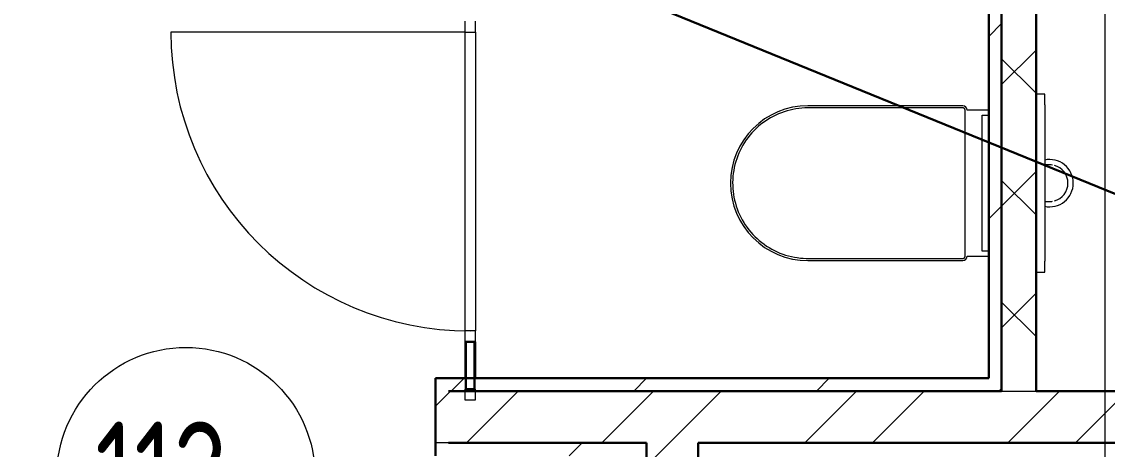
# Model space of a CAD drawing. Header units: millimetres. Extents: x -325553 to 627452, y -28539 to 738858.
# Drawn here: x -51775 to -49253, y 623302 to 624296 of the extents above; entities that cross this region are included whole.
import ezdxf

# ---------------------------------------------------------------- set-up
doc = ezdxf.new("R2010")
doc.units = ezdxf.units.MM
doc.linetypes.add('ADSK_Линия сетки', pattern=[25, 20, -2.5, 0, -2.5])
for name, color, linetype, lineweight in [('RC-Линии_связи-Адресные', 5, 'Continuous', 30), ('Витраж', 7, 'Continuous', 9), ('Двери', 252, 'Continuous', 9), ('Марки помещений', 252, 'Continuous', 20), ('Оси', 252, 'Continuous', 9), ('Сантехника', 252, 'Continuous', 9), ('Стены наружные', 7, 'Continuous', 18), ('Стены разрез', 7, 'Continuous', 30), ('Стены штриховка', 7, 'Continuous', 9)]:
    doc.layers.add(name, color=color, linetype=linetype, lineweight=lineweight)
doc.styles.add('GOST Common_3', font='', dxfattribs={"height": 3.5})
doc.styles.get('GOST Common_3').set_extended_font_data('GOST 2.304 type A')

# ---------------------------------------------------------------- blocks, each defined once
blk = doc.blocks.new('1 этаж')
at = {"layer": 'Витраж', "color": 251, "lineweight": 18, "true_color": 0x636466, "extrusion": (0, 0, -1)}
for p, q in [((-49943.3, -8413.7), (-49943.3, -8438.7)), ((-49918.3, -8438.7), (-49918.3, -8413.7)), ((-49943.3, -8438.7), (-49918.3, -8438.7)), ((-49918.3, -9133.7), (-49943.3, -9133.7)), ((-49943.3, -9133.7), (-49943.3, -9158.7)), ((-49918.3, -9158.7), (-49918.3, -9133.7)), ((-49943.3, -9158.7), (-49918.3, -9158.7))]:
    blk.add_line(p, q, dxfattribs=at)
at = {"layer": 'Витраж', "color": 251, "true_color": 0x636466}
for p, q in [((-49943.3, -8438.7), (-49943.3, -9133.7)), ((-49918.3, -8438.7), (-49918.3, -9133.7)), ((-49943.3, -9158.7), (-49943.3, -9243.7)), ((-49918.3, -9158.7), (-49918.3, -9243.7))]:
    blk.add_line(p, q, dxfattribs=at)
at = {"layer": 'Витраж', "color": 251, "lineweight": 18, "true_color": 0x636466}
for p, q in [((-49918.3, -9268.7), (-49943.3, -9268.7)), ((-49943.3, -9268.7), (-49943.3, -9293.7)), ((-49918.3, -9293.7), (-49918.3, -9268.7)), ((-49943.3, -9293.7), (-49918.3, -9293.7))]:
    blk.add_line(p, q, dxfattribs=at)
at = {"layer": 'Двери', "color": 251, "true_color": 0x636466}
blk.add_line((-49943.3, -8438.7), (-50625.8, -8438.7), dxfattribs=at)
blk.add_arc((-49930.8, -8438.7), 695, 180, 270, dxfattribs=at)
at = {"layer": 'Марки помещений', "color": 251, "true_color": 0x636466}
blk.add_circle((-50590.8, -9471.8), 300, dxfattribs=at)
at = {"layer": 'Оси', "color": 251, "linetype": 'ADSK_Линия сетки', "ltscale": 100, "true_color": 0x636466}
blk.add_line((-48455.8, -2643.7), (-48455.8, -33769.9), dxfattribs=at)
at = {"layer": 'Сантехника', "color": 251, "lineweight": 9, "true_color": 0x636466}
for p, q in [((-48595.8, -8583.2), (-48615.8, -8583.2)), ((-48595.8, -8608.2), (-48595.8, -8583.2)), ((-48595.8, -8608.2), (-48595.8, -8971.7)), ((-48595.8, -8996.7), (-48595.8, -8971.7)), ((-48615.8, -8996.7), (-48595.8, -8996.7))]:
    blk.add_line(p, q, dxfattribs=at)
at = {"layer": 'Сантехника', "color": 251, "true_color": 0x636466}
for p, q in [((-48785.8, -8610), (-49145.8, -8610)), ((-48785.8, -8615), (-49145.8, -8615)), ((-48780.8, -8960), (-48780.8, -8620)), ((-48725.8, -8620), (-48775.8, -8620)), ((-48740.8, -8948.2), (-48740.8, -8631.8)), ((-48740.8, -8631.8), (-48725.8, -8631.8)), ((-48725.8, -8948.2), (-48740.8, -8948.2)), ((-49145.8, -8965), (-48785.8, -8965)), ((-49145.8, -8970), (-48785.8, -8970)), ((-48775.8, -8960), (-48725.8, -8960))]:
    blk.add_line(p, q, dxfattribs=at)
at = {"layer": 'Сантехника', "color": 251, "true_color": 0x636466, "flags": 128}
for points in [[(-49145.8, -8615), (-49152.8, -8615.1), (-49159.8, -8615.5), (-49166.8, -8616.2), (-49173.7, -8617.2), (-49180.6, -8618.5), (-49187.4, -8620), (-49194.2, -8621.8), (-49200.9, -8623.9), (-49207.4, -8626.2), (-49213.9, -8628.8), (-49220.3, -8631.6), (-49226.6, -8634.8), (-49232.8, -8638.1), (-49238.8, -8641.7), (-49244.6, -8645.5), (-49250.3, -8649.6), (-49255.8, -8653.9), (-49261.2, -8658.4), (-49266.4, -8663.1), (-49271.3, -8668.1), (-49276.1, -8673.2), (-49280.7, -8678.5), (-49285, -8684), (-49289.2, -8689.6), (-49293.1, -8695.4), (-49296.7, -8701.4), (-49300.1, -8707.5), (-49303.3, -8713.7), (-49306.2, -8720.1), (-49308.9, -8726.6), (-49311.3, -8733.1), (-49313.5, -8739.8), (-49315.3, -8746.6), (-49316.9, -8753.4), (-49318.3, -8760.2), (-49319.3, -8767.2), (-49320.1, -8774.1), (-49320.6, -8781.1), (-49320.8, -8788.1), (-49320.7, -8795.1), (-49320.4, -8802.1), (-49319.8, -8809.1), (-49318.9, -8816), (-49317.7, -8822.9), (-49316.2, -8829.7), (-49314.5, -8836.5), (-49312.5, -8843.2), (-49310.2, -8849.9), (-49307.7, -8856.4), (-49304.9, -8862.8), (-49301.9, -8869.1), (-49298.6, -8875.3), (-49295.1, -8881.3), (-49291.3, -8887.2), (-49287.3, -8893), (-49283.1, -8898.5), (-49278.6, -8903.9), (-49273.9, -8909.2), (-49269.1, -8914.2), (-49264, -8919), (-49258.8, -8923.6), (-49253.3, -8928.1), (-49247.7, -8932.2), (-49241.9, -8936.2), (-49236, -8939.9), (-49229.9, -8943.4), (-49223.7, -8946.7), (-49217.4, -8949.7), (-49211, -8952.4), (-49204.4, -8954.9), (-49197.8, -8957.1), (-49191.1, -8959), (-49184.3, -8960.7), (-49177.4, -8962.1), (-49170.5, -8963.2), (-49163.5, -8964.1), (-49156.6, -8964.6), (-49149.6, -8964.9), (-49145.8, -8965)], [(-48780.8, -8620), (-48780.8, -8619.8), (-48780.8, -8619.6), (-48780.8, -8619.4), (-48780.9, -8619.2), (-48780.9, -8619), (-48780.9, -8618.8), (-48781, -8618.6), (-48781.1, -8618.4), (-48781.1, -8618.2), (-48781.2, -8618), (-48781.3, -8617.9), (-48781.4, -8617.7), (-48781.5, -8617.5), (-48781.6, -8617.3), (-48781.7, -8617.2), (-48781.8, -8617), (-48781.9, -8616.8), (-48782, -8616.7), (-48782.2, -8616.5), (-48782.3, -8616.4), (-48782.5, -8616.3), (-48782.6, -8616.1), (-48782.8, -8616), (-48782.9, -8615.9), (-48783.1, -8615.8), (-48783.3, -8615.7), (-48783.4, -8615.6), (-48783.6, -8615.5), (-48783.8, -8615.4), (-48784, -8615.3), (-48784.2, -8615.3), (-48784.4, -8615.2), (-48784.6, -8615.1), (-48784.8, -8615.1), (-48785, -8615.1), (-48785.1, -8615), (-48785.3, -8615), (-48785.5, -8615), (-48785.7, -8615), (-48785.8, -8615)], [(-48785.8, -8965), (-48785.6, -8965), (-48785.4, -8965), (-48785.2, -8964.9), (-48785, -8964.9), (-48784.8, -8964.9), (-48784.6, -8964.8), (-48784.4, -8964.8), (-48784.2, -8964.7), (-48784, -8964.7), (-48783.9, -8964.6), (-48783.7, -8964.5), (-48783.5, -8964.4), (-48783.3, -8964.3), (-48783.1, -8964.2), (-48783, -8964.1), (-48782.8, -8964), (-48782.7, -8963.9), (-48782.5, -8963.7), (-48782.4, -8963.6), (-48782.2, -8963.5), (-48782.1, -8963.3), (-48781.9, -8963.2), (-48781.8, -8963), (-48781.7, -8962.8), (-48781.6, -8962.7), (-48781.5, -8962.5), (-48781.4, -8962.3), (-48781.3, -8962.2), (-48781.2, -8962), (-48781.1, -8961.8), (-48781.1, -8961.6), (-48781, -8961.4), (-48781, -8961.2), (-48780.9, -8961), (-48780.9, -8960.8), (-48780.8, -8960.6), (-48780.8, -8960.4), (-48780.8, -8960.2), (-48780.8, -8960), (-48780.8, -8960)]]:
    blk.add_lwpolyline(points, dxfattribs=at)
at = {"layer": 'Сантехника', "color": 251, "lineweight": 9, "true_color": 0x636466, "flags": 128}
for points in [[(-48584.4, -8747.3), (-48584.4, -8747.3), (-48584.5, -8747.3), (-48584.7, -8747.3), (-48584.9, -8747.3), (-48585.3, -8747.3), (-48585.6, -8747.3), (-48586.1, -8747.3), (-48586.6, -8747.3), (-48587.2, -8747.3), (-48587.9, -8747.3), (-48588.6, -8747.3), (-48589.4, -8747.3), (-48590.3, -8747.3), (-48591.2, -8747.3), (-48592.2, -8747.3), (-48593.3, -8747.3), (-48594.4, -8747.3), (-48595.5, -8747.3)], [(-48594.7, -8832.7), (-48593.6, -8832.7), (-48592.5, -8832.7), (-48591.5, -8832.7), (-48590.5, -8832.7), (-48589.7, -8832.7), (-48588.8, -8832.7), (-48588.1, -8832.7), (-48587.4, -8832.7), (-48586.8, -8832.7), (-48586.2, -8832.7), (-48585.8, -8832.7), (-48585.4, -8832.7), (-48585, -8832.7), (-48584.7, -8832.7), (-48584.5, -8832.7), (-48584.4, -8832.7), (-48584.4, -8832.7), (-48584.4, -8832.7)]]:
    blk.add_lwpolyline(points, dxfattribs=at)
at = {"layer": 'Сантехника', "color": 251, "true_color": 0x636466}
for centre, radius, start, end in [((-49145.8, -8790), 180, 90, 270), ((-49145.8, -8790), 175, 90, 90.9078), ((-49145.8, -8790), 175, 90, 90.9078), ((-48785.8, -8620), 10, 0, 90), ((-48785.8, -8620), 5, 60, 90), ((-48785.8, -8620), 5, 60, 90), ((-48785.8, -8620), 5, 60, 75), ((-48785.8, -8620), 5, 0, 30), ((-48785.8, -8620), 5, 0, 30), ((-48785.8, -8620), 5, 0, 30), ((-49145.8, -8790), 175, 269.0922, 270), ((-49145.8, -8790), 175, 269.0922, 270), ((-48785.8, -8960), 10, 270, 0), ((-48785.8, -8960), 5, 270, 300), ((-48785.8, -8960), 5, 270, 300), ((-48785.8, -8960), 5, 285, 300), ((-48785.8, -8960), 5, 330, 0), ((-48785.8, -8960), 5, 330, 0), ((-48785.8, -8960), 5, 330, 0)]:
    blk.add_arc(centre, radius, start, end, dxfattribs=at)
at = {"layer": 'Сантехника', "color": 251, "lineweight": 9, "true_color": 0x636466}
for radius, start, end in [(55, 0, 102.0258), (42.7, 92.2417, 94.1976), (42.7, 87.9172, 90), (42.7, 80.8699, 90), (42.7, 0, 75), (55, 257.9742, 0), (42.7, 285, 0), (42.7, 267.2428, 279.4986), (42.7, 270, 272.5338)]:
    blk.add_arc((-48584.4, -8790), radius, start, end, dxfattribs=at)
at = {"layer": 'Стены наружные', "color": 251, "lineweight": 30, "true_color": 0x636466}
for p, q in [((-48615.8, -9273.7), (-48615.8, -5343.7)), ((-48725.8, -5373.7), (-48725.8, -9243.7)), ((-48695.8, -5373.7), (-48695.8, -9273.7)), ((-48725.8, -9243.7), (-50010.8, -9243.7)), ((-50010.8, -9243.7), (-50010.8, -9423.7)), ((-48695.8, -9273.7), (-49980.8, -9273.7)), ((-48215.8, -9273.7), (-48615.8, -9273.7)), ((-49980.8, -9393.7), (-49520.8, -9393.7)), ((-49520.8, -9393.7), (-49520.8, -11223.7)), ((-49400.8, -9643.7), (-49400.8, -9393.7)), ((-49400.8, -9393.7), (-47960.8, -9393.7))]:
    blk.add_line(p, q, dxfattribs=at)
at = {"layer": 'Стены наружные', "color": 251, "linetype": 'Continuous', "lineweight": 9, "true_color": 0x636466}
for p, q in [((-48725.8, -8449), (-48695.8, -8419)), ((-48695.8, -8560.4), (-48615.8, -8480.4)), ((-48615.8, -8581), (-48695.8, -8501)), ((-48695.8, -8843.2), (-48615.8, -8763.2)), ((-48615.8, -8863.9), (-48695.8, -8783.9)), ((-48725.8, -8873.2), (-48695.8, -8843.2)), ((-48695.8, -9126.1), (-48615.8, -9046.1)), ((-48615.8, -9146.7), (-48695.8, -9066.7)), ((-49974.8, -9273.7), (-49944.8, -9243.7)), ((-49550.6, -9273.7), (-49520.6, -9243.7)), ((-49126.3, -9273.7), (-49096.3, -9243.7)), ((-50010.8, -9308.6), (-49975.9, -9273.7)), ((-49938.7, -9393.7), (-49818.7, -9273.7)), ((-49624.4, -9393.7), (-49504.4, -9273.7)), ((-49467.3, -9393.7), (-49347.3, -9273.7)), ((-49153, -9393.7), (-49033, -9273.7)), ((-48995.8, -9393.7), (-48875.8, -9273.7)), ((-48702, -9273.7), (-48695.8, -9267.5)), ((-48681.5, -9393.7), (-48561.5, -9273.7)), ((-48524.4, -9393.7), (-48404.4, -9273.7)), ((-49700.6, -9423.7), (-49670.6, -9393.7)), ((-49520.8, -9447.3), (-49467.3, -9393.7))]:
    blk.add_line(p, q, dxfattribs=at)
at = {"layer": 'Стены разрез', "color": 251, "true_color": 0x636466}
for p, q in [((-49920.8, -9158.7), (-49940.8, -9158.7)), ((-49940.8, -9158.7), (-49940.8, -9268.7)), ((-49920.8, -9268.7), (-49920.8, -9158.7)), ((-49940.8, -9268.7), (-49920.8, -9268.7))]:
    blk.add_line(p, q, dxfattribs=at)
at = {"layer": 'Стены штриховка', "color": 251, "true_color": 0x636466}
for p, q in [((-48695.8, -9273.7), (-48615.8, -9273.7)), ((-49980.8, -9393.7), (-50010.8, -9393.7))]:
    blk.add_line(p, q, dxfattribs=at)
at = {"layer": 'Марки помещений', "color": 251, "true_color": 0x636466, "style": 'GOST Common_3', "width": 0.9}
blk.add_text('112', height=250, dxfattribs=at).set_placement((-50801.9, -9594.1))

msp = doc.modelspace()

# ---------------------------------------------------------------- linework, layer by layer
at = {"layer": 'RC-Линии_связи-Адресные'}
msp.add_line((-300641.8, 726411.4), (580163.7, 367247), dxfattribs=at)

# ---------------------------------------------------------------- block references
msp.add_blockref('1 этаж', (-802.7, 632710.4))

doc.saveas('drawing.dxf')
